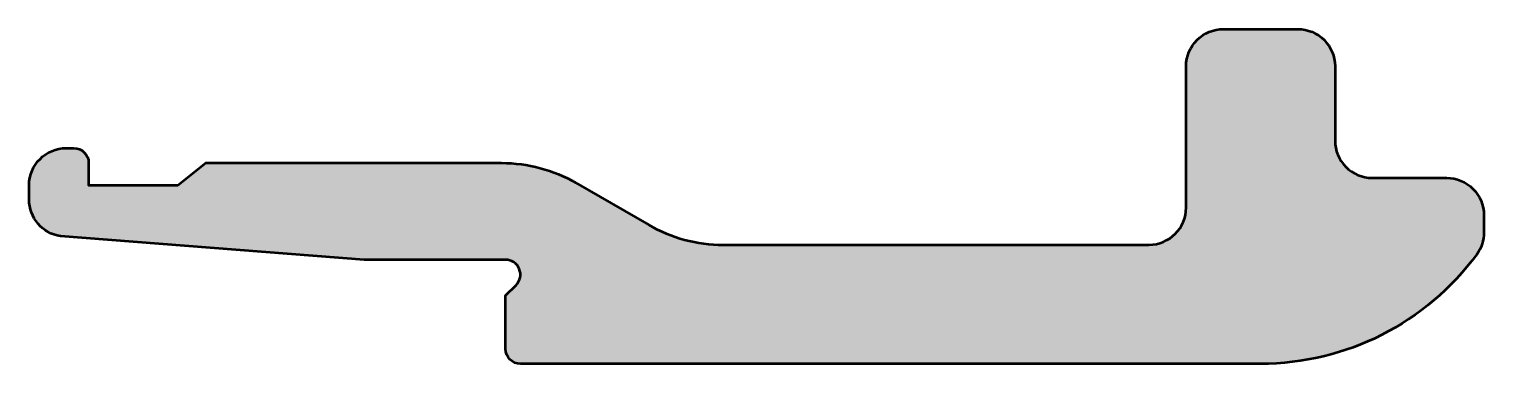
# Model space of a CAD drawing. Extents: x -6 to 13.5, y 0 to 4.5.
import ezdxf

# ---------------------------------------------------------------- set-up
doc = ezdxf.new("R2010")
doc.units = 0
doc.layers.add('0S-Alu contour', color=7, linetype='Continuous', lineweight=50)
doc.layers.add('0S-Alu hatch', color=252, linetype='Continuous', lineweight=25)

# ---------------------------------------------------------------- blocks, each defined once
blk = doc.blocks.new('357626__B463545B_1383_4779_BBD0_0B4B651922DC_')
at = {"layer": '0S-Alu hatch'}
h = blk.add_hatch(color=256, dxfattribs=at)
edge = h.paths.add_edge_path()
edge.add_line((-4.000000000016047, 2.399999998278911), (-3.62679491925913, 2.699999998278865))
edge.add_line((-3.62679491925913, 2.699999998278865), (0.3464101615134996, 2.699999998278865))
edge.add_ellipse((0.3464101615135191, 0.699999998279173), major_axis=(-1.999999999999692, 0), ratio=1, start_angle=240.00000000000028, end_angle=270.00000000000057, ccw=False)
edge.add_line((1.346410161513357, 2.43205080584779), (2.323462321153111, 1.867949478467362))
edge.add_arc((3.323462321153232, 3.600000286036618), 2.000000000000388, 240.0000000000024, 270.0000000006674)
edge.add_line((3.32346232117653, 1.60000028603623), (9.043296096472044, 1.600000286102538))
edge.add_arc((9.043296096466516, 2.100000286102751), 0.5000000000002132, 270.0000000006335, 360)
edge.add_line((9.54329609646673, 2.100000286102751), (9.54329609646673, 4.000000476837907))
edge.add_ellipse((10.04303831302201, 4.00025826028263), major_axis=(-0.4997422830418563, 0), ratio=1, start_angle=-90.02955504179619, end_angle=0.02955504180971502, ccw=False)
edge.add_line((10.04329609646667, 4.500000476837907), (11.04329609646667, 4.500000476837907))
edge.add_ellipse((11.04355387991141, 4.00025826028259), major_axis=(-0.4997422830418954, 0), ratio=1, start_angle=179.9704449582028, end_angle=270.02955504180477, ccw=False)
edge.add_line((11.54329609646673, 4.000000476837914), (11.5432960964667, 3.000000476837026))
edge.add_arc((12.04303576800711, 2.999740148378403), 0.4997397393466163, 179.9701530187249, 270.0298469813692)
edge.add_line((12.04329609646659, 2.500000476837993), (13.0432960964648, 2.500000476837964))
edge.add_ellipse((13.04355025130018, 2.000252725288643), major_axis=(-0.4997478161766021, 0), ratio=1, start_angle=179.9710798690418, end_angle=270.02913869669214, ccw=False)
edge.add_line((13.54329800381539, 2.000000476836854), (13.5432980038153, 1.766969392432724))
edge.add_ellipse((13.0432980038145, 1.766969392434389), major_axis=(-0.5000000000008047, 0), ratio=1, start_angle=143.7506670969876, end_angle=180, ccw=False)
edge.add_ellipse((10.54329800381595, 3.600000476836729), major_axis=(-3.600000476835919, 0), ratio=1, start_angle=89.9999999999892, end_angle=143.7506670971664, ccw=False)
edge.add_line((10.54329800381528, 8.074e-13), (0.6000000000005734, -7.46e-14))
edge.add_ellipse((0.6000000000006444, 0.200000000000525), major_axis=(-0.2000000000005996, 0), ratio=1, start_angle=0, end_angle=89.99999999997982, ccw=False)
edge.add_line((0.4000000000000444, 0.2000000000005251), (0.400000000000016, 0.9172214041661952))
edge.add_line((0.400000000000016, 0.9172214041661952), (0.540961478258804, 1.058120254667908))
edge.add_arc((0.4000000000001228, 1.199999998278683), 0.1999999999998297, 314.8139855854426, 450.0000000000387)
edge.add_line((0.3999999999999875, 1.399999998278513), (-1.499568807795629, 1.399999998278541))
edge.add_line((-1.499568807795629, 1.399999998278541), (-5.578217230080799, 1.714317557857821))
edge.add_ellipse((-5.49999999756072, 2.2081617281554), major_axis=(-0.5000000000000036, 0), ratio=1, start_angle=0, end_angle=81.00000000000438, ccw=False)
edge.add_line((-5.999999997560724, 2.2081617281554), (-5.999999999765794, 2.3999999957942))
edge.add_ellipse((-5.499999999765751, 2.399999998278897), major_axis=(-0.5000000000000427, 0), ratio=1, start_angle=270.00000000001137, end_angle=360, ccw=False)
edge.add_line((-5.499999999765851, 2.899999998278939), (-5.40000000001628, 2.899999998278939))
edge.add_ellipse((-5.400000000016706, 2.699999998279605), major_axis=(-0.1999999999993345, 0), ratio=1, start_angle=180, end_angle=269.99999999987784, ccw=False)
edge.add_line((-5.200000000017372, 2.699999998279604), (-5.200000000016036, 2.399999998278911))
edge.add_line((-5.200000000016036, 2.399999998278911), (-4.000000000016047, 2.399999998278911))
at = {"layer": '0S-Alu contour', "color": 7}
for points in [[(10.04329609646667, 4.500000476837907), (11.04329609646667, 4.500000476837907)], [(9.54329609646673, 2.100000286102751), (9.54329609646673, 4.000000476837907)], [(11.54329609646673, 4.000000476837914), (11.5432960964667, 3.000000476837026)], [(-5.499999999765851, 2.899999998278939), (-5.40000000001628, 2.899999998278939)], [(-5.200000000017372, 2.699999998279604), (-5.200000000016036, 2.399999998278911), (-4.000000000016047, 2.399999998278911)], [(-4.000000000016047, 2.399999998278911), (-3.62679491925913, 2.699999998278865), (0.3464101615134996, 2.699999998278865)], [(-5.999999997560724, 2.2081617281554), (-5.999999999765794, 2.3999999957942)], [(1.346410161513357, 2.43205080584779), (2.323462321153111, 1.867949478467362)], [(12.04329609646659, 2.500000476837993), (13.0432960964648, 2.500000476837964)], [(13.54329800381539, 2.000000476836854), (13.5432980038153, 1.766969392432724)], [(0.3999999999999875, 1.399999998278513), (-1.499568807795629, 1.399999998278541), (-5.578217230080799, 1.714317557857821)], [(3.32346232117653, 1.60000028603623), (9.043296096472044, 1.600000286102538)], [(0.4000000000000444, 0.2000000000005251), (0.400000000000016, 0.9172214041661952), (0.540961478258804, 1.058120254667908)], [(10.54329800381528, 8.074e-13), (0.6000000000005734, -7.46e-14)]]:
    blk.add_lwpolyline(points, dxfattribs=at)
at = {"layer": '0S-Alu contour', "color": 7, "extrusion": (0, 0, -1)}
for centre, radius, start, end in [((-10.04303831302201, 4.00025826028263), 0.4997422830418563, 359.9704449581903, 90.02955504179624), ((-11.04355387991141, 4.00025826028259), 0.4997422830418954, 89.97044495819522, 180.0295550417972), ((5.499999999765751, 2.399999998278897), 0.5000000000000427, 0, 89.99999999998862), ((5.400000000016706, 2.699999998279605), 0.1999999999993345, 90.00000000012214, 180), ((-0.3464101615135191, 0.699999998279173), 1.999999999999692, 89.99999999999945, 119.9999999999997), ((-13.04355025130018, 2.000252725288643), 0.4997478161766021, 89.97086130330783, 180.0289201309583), ((5.49999999756072, 2.2081617281554), 0.5000000000000036, 278.9999999999956, 0), ((-13.0432980038145, 1.766969392434389), 0.5000000000008047, 180, 216.2493329030124), ((-10.54329800381595, 3.600000476836729), 3.600000476835919, 216.2493329028337, 270.0000000000108), ((-0.6000000000006444, 0.200000000000525), 0.2000000000005996, 270.0000000000203, 0)]:
    blk.add_arc(centre, radius, start, end, dxfattribs=at)
at = {"layer": '0S-Alu contour', "color": 7}
for centre, radius, start, end in [((12.04303576800711, 2.999740148378403), 0.4997397393466163, 179.9701530187249, 270.0298469813692), ((9.043296096466516, 2.100000286102751), 0.5000000000002132, 270.0000000006335, 0), ((3.323462321153232, 3.600000286036618), 2.000000000000388, 240.0000000000024, 270.0000000006674), ((0.4000000000001228, 1.199999998278683), 0.1999999999998297, 314.8139855854426, 90.00000000003872)]:
    blk.add_arc(centre, radius, start, end, dxfattribs=at)
blk = doc.blocks.new('357626__71FEF814_02AC_402D_85F2_26474364BE41_')
at = {"layer": '0S-Alu contour', "color": 7}
blk.add_blockref('357626__B463545B_1383_4779_BBD0_0B4B651922DC_', (0, 0), dxfattribs=at)

msp = doc.modelspace()

# ---------------------------------------------------------------- block references
at = {"layer": '0S-Alu contour', "color": 7}
msp.add_blockref('357626__71FEF814_02AC_402D_85F2_26474364BE41_', (0, 0), dxfattribs=at)

doc.saveas('drawing.dxf')
